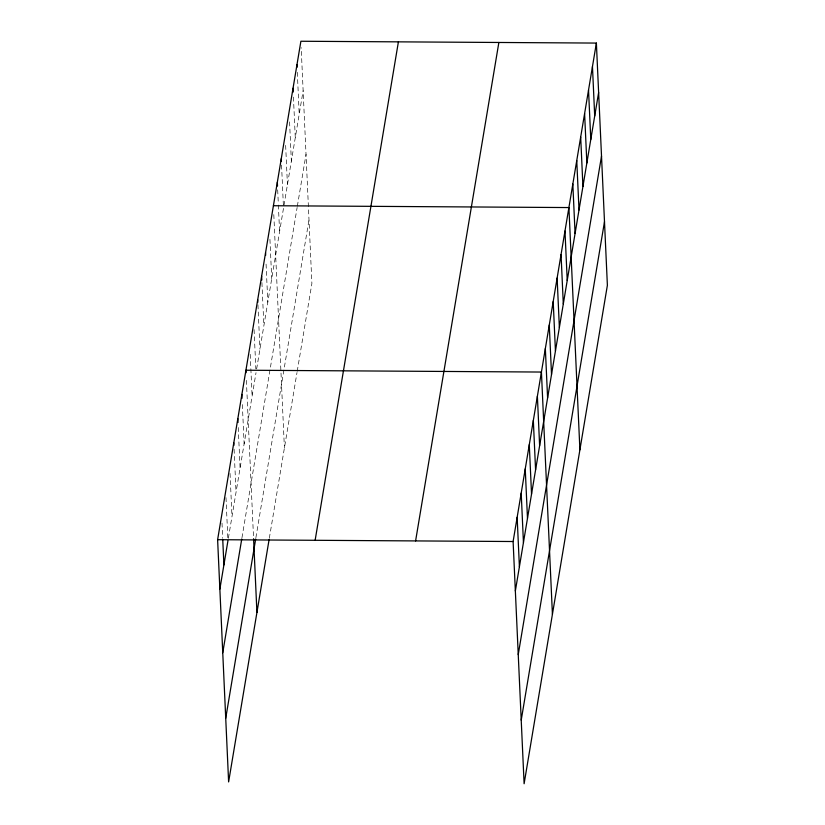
<?xml version="1.0" encoding="UTF-8"?>
<svg xmlns="http://www.w3.org/2000/svg" width="825" height="825" viewBox="0 0 825 825"><rect width="100%" height="100%" fill="white"/><g stroke="black" fill="none" stroke-linecap="round" stroke-linejoin="round"><path stroke-width="0.62" stroke-dasharray="4.12 3.09" d="M228.35 538.282L256.028 372.653M256.647 368.95L303.136 90.678M241.962 537.745L297.134 207.477M297.34 206.25L306.023 154.306M255.894 537.694L309.004 219.852M269.321 538.251L297.01 372.529M297.217 371.291L311.891 283.48L301.177 47.582M297.309 72.352L299.207 114.18M293.442 97.113L295.278 137.672M289.575 121.883L291.359 161.174M285.646 145.386L287.43 184.666M281.552 165.083L283.501 208.168M277.685 189.843L278.314 203.785M278.376 205.054L279.582 231.67M273.807 214.613L284.408 447.965M269.94 239.374L271.724 278.664M266.073 264.144L267.805 302.156M261.917 282.573L263.876 325.658M257.936 304.796L259.947 349.161M254.069 329.567L255.853 368.858M250.202 354.327L252.099 396.155M246.386 380.366L253.584 538.746M242.344 404.57L244.128 443.86M238.239 427.515L240.085 468.074M234.083 449.192L236.043 492.278M230.041 473.406L231.99 516.491M225.988 497.609L227.834 538.168M222.007 523.091L222.698 538.302"/><path stroke-width="1.24" d="M269.115 539.488L228.618 781.925L217.614 539.694L300.888 41.25L596.382 43.075L607.386 285.306L524.112 783.75L513.109 541.52L596.382 43.075M219.862 589.122L227.947 540.705M222.75 652.75L241.756 538.962M225.72 718.297L255.688 538.931M315.129 540.303L398.403 41.848M415.594 540.922L498.867 42.467M515.357 590.947L598.63 92.503M518.244 654.576L601.518 156.121M521.225 720.122L604.498 221.678M273.405 205.734L568.91 207.56L579.903 449.79M217.614 539.694L513.109 541.52M592.463 66.567L594.701 115.995M588.534 90.069L590.783 139.497M584.605 113.572L586.853 162.999M580.687 137.063L582.924 186.491M576.757 160.566L579.006 209.993M572.828 184.068L575.077 233.485M564.981 231.062L567.229 280.49M561.052 254.554L563.3 303.982M557.123 278.056L559.371 327.484M553.204 301.558L555.442 350.986M549.275 325.05L551.523 374.478M545.346 348.552L547.594 397.98M552.42 614.274L541.427 372.044L245.932 370.229L246.046 372.756M537.384 396.258L539.622 445.686M533.332 420.472L535.58 469.899M529.289 444.675L531.537 494.103M525.247 468.889L527.484 518.317M521.204 493.103L523.442 542.53M517.151 517.306L519.399 566.734M296.969 64.752L297.082 67.279M293.04 88.244L293.215 92.049M281.263 158.74L281.377 161.277M277.334 182.243L277.509 186.037M265.557 252.739L265.671 255.265M261.628 276.231L261.803 280.036M257.709 299.733L257.823 302.27M253.584 538.746L256.926 612.459M241.88 394.433L242.055 398.238M237.837 418.646L238.013 422.452M233.795 442.86L233.908 445.387M222.75 539.571L223.905 564.908"/></g></svg>
